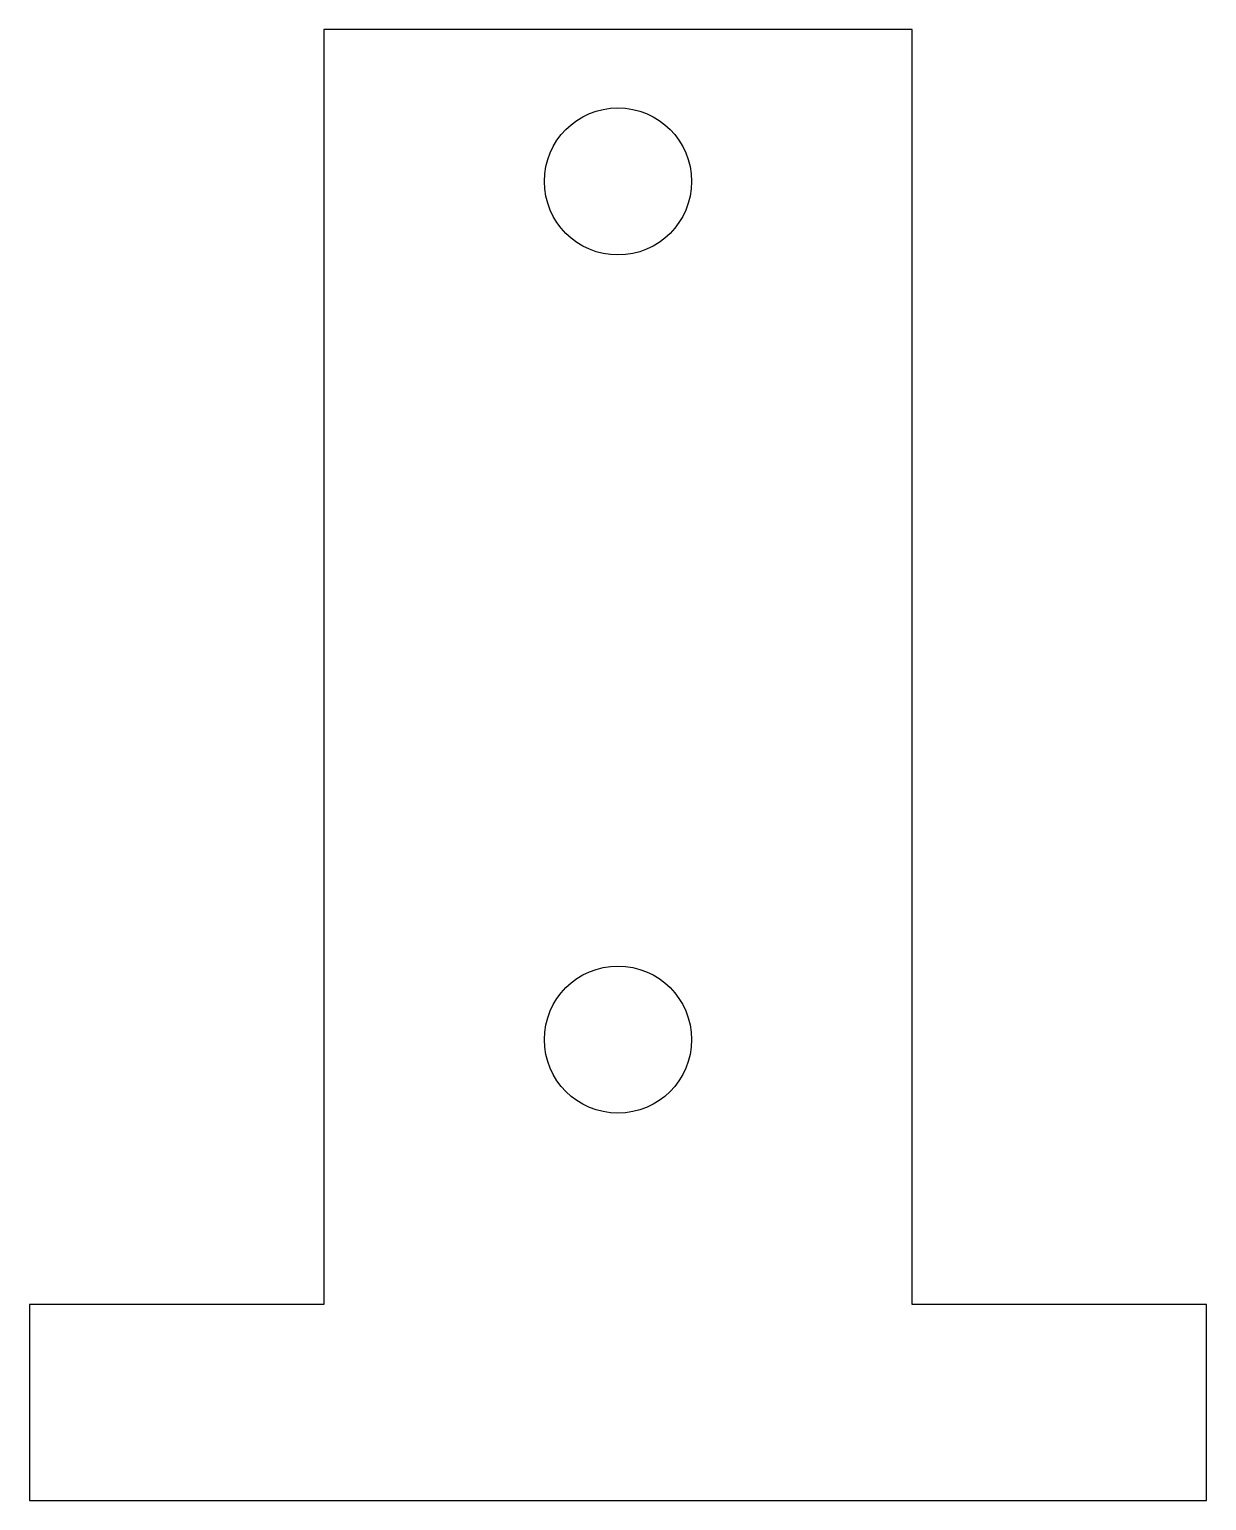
# Model space of a CAD drawing. Header units: millimetres. Extents: x 126.7 to 150.7, y 57.6 to 87.6.
import ezdxf

# ---------------------------------------------------------------- set-up
doc = ezdxf.new("R2010")
doc.units = ezdxf.units.MM

msp = doc.modelspace()

# ---------------------------------------------------------------- linework, layer by layer
msp.add_lwpolyline([(144.657, 87.556), (132.657, 87.556), (132.657, 61.556), (126.657, 61.556), (126.657, 57.556), (150.657, 57.556), (150.657, 61.556), (144.657, 61.556)], close=True)
for centre in [(138.657, 84.456), (138.657, 66.956)]:
    msp.add_circle(centre, 1.5)

doc.saveas('drawing.dxf')
